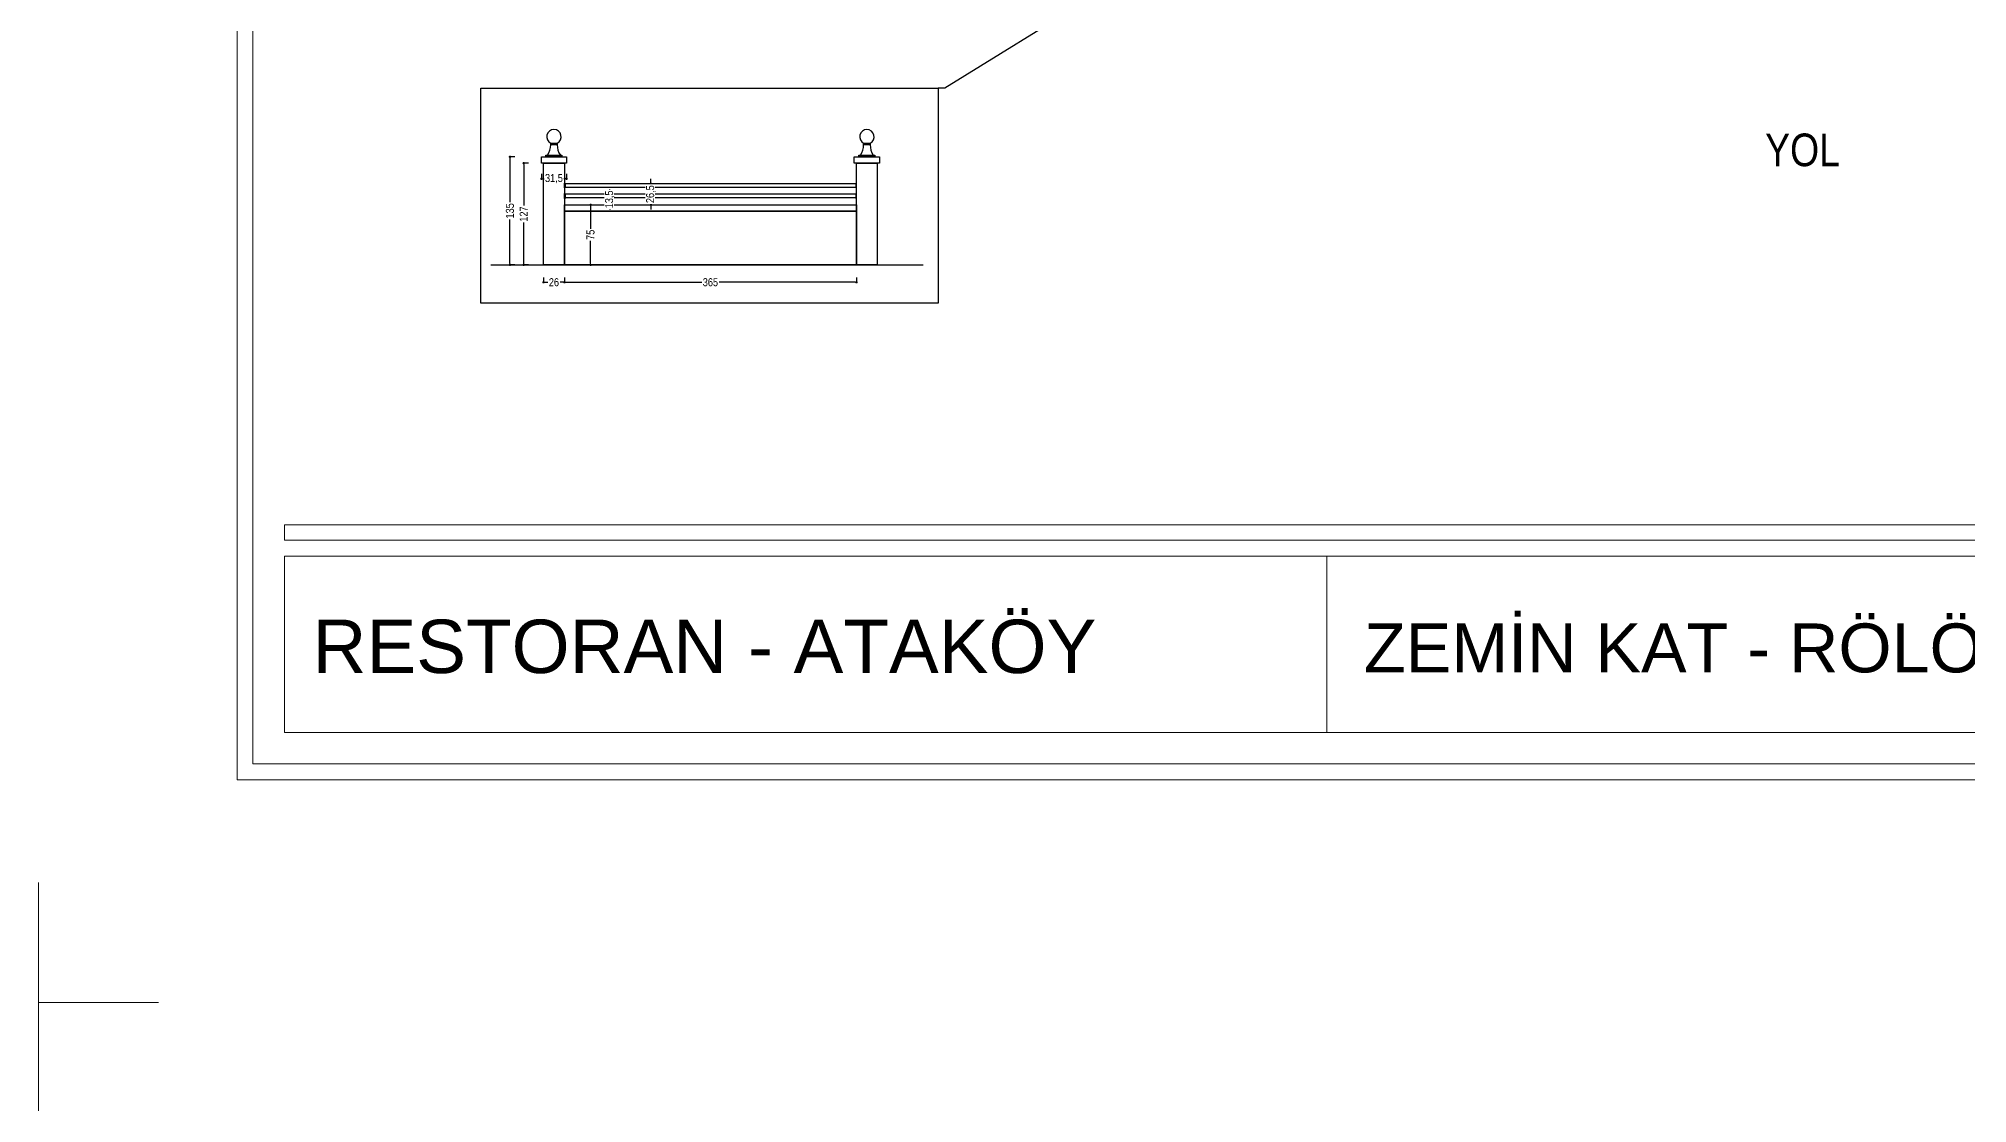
# Model space of a CAD drawing. Header units: millimetres. Extents: x 863 to 22635, y -482 to 12118.
# Drawn here: x 13905 to 16315, y 5692 to 7023 of the extents above; entities that cross this region are included whole.
import ezdxf
from ezdxf import colors
from ezdxf.entities.mleader import LeaderData, LeaderLine
from ezdxf.math import Vec2, Vec3

# ---------------------------------------------------------------- set-up
doc = ezdxf.new("R2010")
doc.units = ezdxf.units.MM
doc.header["$PDMODE"] = 35
for name, color, linetype in [('ALUMINIUM_0G', 145, 'Continuous'), ('c_stop', 7, 'Continuous'), ('DIM_0G', 20, 'Continuous'), ('ELE-2_0G', 62, 'Continuous'), ('ELE-3_0G', 53, 'Continuous'), ('ELE-4_0G', 113, 'Continuous'), ('ELE-5_0G', 57, 'Continuous'), ('FLOOR_0G', 254, 'Continuous')]:
    doc.layers.add(name, color=color, linetype=linetype)
doc.layers.add('TXT_0G', color=7, linetype='Continuous', lineweight=13)
doc.styles.add('0G_50', font='ARIALN.TTF', dxfattribs={"height": 50})
doc.styles.add('ARIAL_SHEET', font='arial.ttf')
doc.styles.add('OZGU', font='ARIALN.TTF')
doc.styles.get("Standard").update_dxf_attribs({"font": 'arial.ttf'})
doc.dimstyles.new('0G_1_50_ORTA', dxfattribs={"dimtxt": 10, "dimasz": 3, "dimexe": 1, "dimexo": 4, "dimgap": 1, "dimtad": 0, "dimdec": 1, "dimzin": 9, "dimtxsty": 'OZGU', "dimblk": 'DOT', "dimcen": 2, "dimclrd": 256, "dimclre": 256, "dimclrt": 256, "dimadec": 1, "dimazin": 2, "dimtfac": 1, "dimtdec": 1, "dimtix": 1, "dimtmove": 2, "dimatfit": 3, "dimldrblk": 'ARCHTICK', "dimfxl": 6, "dimfxlon": 1, "dimtfill": 1, "dimarcsym": 0})

# ---------------------------------------------------------------- blocks, each defined once
blk = doc.blocks.new('ANTET-1-150-A3-DIKEY')
for points in [[(0, 4100), (0, 4200), (100, 4200)], [(100, 0), (0, 0), (0, 100)]]:
    blk.add_lwpolyline(points)
for points in [[(165.3, 4014.3), (2761.6, 4014.3), (2761.6, 185.7), (165.3, 185.7)], [(178.5, 4001.1), (2748.5, 4001.1), (2748.5, 198.9), (178.5, 198.9)]]:
    blk.add_lwpolyline(points, close=True)
at = {"layer": 'c_stop', "lineweight": 18}
for p, q in [((2722.2, 371.7), (204.8, 372.1)), ((204.8, 372.1), (204.8, 225.2)), ((1073, 371.7), (1073, 224.8)), ((204.8, 225.2), (2722.2, 224.8))]:
    blk.add_line(p, q, dxfattribs=at)
blk.add_lwpolyline([(2722.2, 385.3), (204.8, 385.3), (204.8, 398.2), (2722.2, 398.2)], close=True, dxfattribs=at)
at = {"layer": 'c_stop', "lineweight": 18, "style": 'ARIAL_SHEET'}
blk.add_text('RESTORAN - ATAKÖY', height=44.508, dxfattribs=at).set_placement((228.2, 274.6))
blk = doc.blocks.new('_DotBlank')
at = {"color": 0, "linetype": 'ByBlock', "lineweight": -2}
blk.add_line((-0.5, 0), (-1, 0), dxfattribs=at)
blk.add_circle((0, 0), 0.5, dxfattribs=at)
blk = doc.blocks.new('_Dot')
at = {"color": 0, "linetype": 'ByBlock', "lineweight": -2}
blk.add_line((-0.5, 0), (-1, 0), dxfattribs=at)
at = {"color": 0, "linetype": 'ByBlock', "const_width": 0.5}
blk.add_lwpolyline([(-0.25, 0, 1), (0.25, 0, 1)], format="xyb", close=True, dxfattribs=at)
blk = doc.blocks.new('*D659')
at = {"layer": 'Defpoints', "color": 0, "transparency": 16777216}
for p in [(14536.2, 6740), (14562.2, 6740)]:
    blk.add_point(p, dxfattribs=at)
at = {"layer": 'DIM_0G', "lineweight": -2, "transparency": 16777216}
for p, q in [((14536.2, 6724.2), (14536.2, 6717.2)), ((14562.2, 6724.2), (14562.2, 6717.2)), ((14539.2, 6718.2), (14542.3, 6718.2)), ((14559.2, 6718.2), (14556.2, 6718.2))]:
    blk.add_line(p, q, dxfattribs=at)
at = {"layer": 'DIM_0G', "lineweight": -2, "transparency": 16777216, "xscale": 3, "yscale": 3, "zscale": 3, "rotation": 180}
blk.add_blockref('_Dot', (14536.2, 6718.2), dxfattribs=at)
at = {"layer": 'DIM_0G', "lineweight": -2, "transparency": 16777216, "xscale": 3, "yscale": 3, "zscale": 3}
blk.add_blockref('_Dot', (14562.2, 6718.2), dxfattribs=at)
at = {"layer": 'DIM_0G', "transparency": 16777216, "insert": (14549.2, 6718.2), "char_height": 10, "attachment_point": 5, "style": 'OZGU', "bg_fill": 3, "box_fill_scale": 1.1, "bg_fill_color": 256, "bg_fill_true_color": 13158600, "bg_fill_transparency": 0}
blk.add_mtext('26', dxfattribs=at)
at = {"layer": 'Defpoints', "color": 0, "transparency": 16777216}
blk.add_point((14562.2, 6718.2), dxfattribs=at)
blk = doc.blocks.new('_ArchTick')
at = {"color": 0, "linetype": 'ByBlock', "const_width": 0.15}
blk.add_lwpolyline([(-0.5, -0.5), (0.5, 0.5)], dxfattribs=at)
blk = doc.blocks.new('*D660')
at = {"layer": 'Defpoints', "color": 0, "transparency": 16777216}
for p in [(14536.2, 6867), (14511.4, 6740), (14536.2, 6740)]:
    blk.add_point(p, dxfattribs=at)
at = {"layer": 'DIM_0G', "lineweight": -2, "transparency": 16777216}
for p, q in [((14517.4, 6867), (14510.4, 6867)), ((14511.4, 6864), (14511.4, 6813.2)), ((14511.4, 6743), (14511.4, 6793.9)), ((14517.4, 6740), (14510.4, 6740))]:
    blk.add_line(p, q, dxfattribs=at)
at = {"layer": 'DIM_0G', "lineweight": -2, "transparency": 16777216, "xscale": 3, "yscale": 3, "zscale": 3}
for p, rotation in [((14511.4, 6867), 90), ((14511.4, 6740), 270)]:
    blk.add_blockref('_Dot', p, dxfattribs=dict(at, rotation=rotation))
at = {"layer": 'DIM_0G', "transparency": 16777216, "insert": (14511.4, 6803.5), "char_height": 10, "attachment_point": 5, "rotation": 90, "style": 'OZGU', "bg_fill": 3, "box_fill_scale": 1.1, "bg_fill_color": 256, "bg_fill_true_color": 13158600, "bg_fill_transparency": 0}
blk.add_mtext('127', dxfattribs=at)
blk = doc.blocks.new('*D661')
at = {"layer": 'Defpoints', "color": 0, "transparency": 16777216}
for p in [(14533.5, 6875), (14494.2, 6740), (14536.2, 6740)]:
    blk.add_point(p, dxfattribs=at)
at = {"layer": 'DIM_0G', "lineweight": -2, "transparency": 16777216}
for p, q in [((14500.2, 6875), (14493.2, 6875)), ((14494.2, 6872), (14494.2, 6817.3)), ((14494.2, 6743), (14494.2, 6797.8)), ((14500.2, 6740), (14493.2, 6740))]:
    blk.add_line(p, q, dxfattribs=at)
at = {"layer": 'DIM_0G', "lineweight": -2, "transparency": 16777216, "xscale": 3, "yscale": 3, "zscale": 3}
for p, rotation in [((14494.2, 6875), 90), ((14494.2, 6740), 270)]:
    blk.add_blockref('_Dot', p, dxfattribs=dict(at, rotation=rotation))
at = {"layer": 'DIM_0G', "transparency": 16777216, "insert": (14494.2, 6807.5), "char_height": 10, "attachment_point": 5, "rotation": 90, "style": 'OZGU', "bg_fill": 3, "box_fill_scale": 1.1, "bg_fill_color": 256, "bg_fill_true_color": 13158600, "bg_fill_transparency": 0}
blk.add_mtext('135', dxfattribs=at)
blk = doc.blocks.new('*D662')
at = {"layer": 'Defpoints', "color": 0, "transparency": 16777216}
for p in [(14562.2, 6815), (14562.2, 6740), (14594.9, 6740)]:
    blk.add_point(p, dxfattribs=at)
at = {"layer": 'DIM_0G', "lineweight": -2, "transparency": 16777216}
for p, q in [((14588.9, 6815), (14595.9, 6815)), ((14594.9, 6812), (14594.9, 6784.4)), ((14594.9, 6743), (14594.9, 6770.7)), ((14588.9, 6740), (14595.9, 6740))]:
    blk.add_line(p, q, dxfattribs=at)
at = {"layer": 'DIM_0G', "lineweight": -2, "transparency": 16777216, "xscale": 3, "yscale": 3, "zscale": 3}
for p, rotation in [((14594.9, 6815), 90), ((14594.9, 6740), 270)]:
    blk.add_blockref('_Dot', p, dxfattribs=dict(at, rotation=rotation))
at = {"layer": 'DIM_0G', "transparency": 16777216, "insert": (14594.9, 6777.5), "char_height": 10, "attachment_point": 5, "rotation": 90, "style": 'OZGU', "bg_fill": 3, "box_fill_scale": 1.1, "bg_fill_color": 256, "bg_fill_true_color": 13158600, "bg_fill_transparency": 0}
blk.add_mtext('75', dxfattribs=at)
blk = doc.blocks.new('*D663')
at = {"layer": 'Defpoints', "color": 0, "transparency": 16777216}
for p in [(14533.5, 6875), (14565, 6875)]:
    blk.add_point(p, dxfattribs=at)
at = {"layer": 'DIM_0G', "lineweight": -2, "transparency": 16777216}
for p, q in [((14533.5, 6853.6), (14533.5, 6846.6)), ((14536.5, 6847.6), (14537.6, 6847.6)), ((14562, 6847.6), (14560.9, 6847.6)), ((14565, 6853.6), (14565, 6846.6))]:
    blk.add_line(p, q, dxfattribs=at)
at = {"layer": 'DIM_0G', "lineweight": -2, "transparency": 16777216, "xscale": 3, "yscale": 3, "zscale": 3, "rotation": 180}
blk.add_blockref('_Dot', (14533.5, 6847.6), dxfattribs=at)
at = {"layer": 'DIM_0G', "lineweight": -2, "transparency": 16777216, "xscale": 3, "yscale": 3, "zscale": 3}
blk.add_blockref('_Dot', (14565, 6847.6), dxfattribs=at)
at = {"layer": 'DIM_0G', "transparency": 16777216, "insert": (14549.2, 6847.6), "char_height": 10, "attachment_point": 5, "style": 'OZGU', "bg_fill": 3, "box_fill_scale": 1.1, "bg_fill_color": 256, "bg_fill_true_color": 13158600, "bg_fill_transparency": 0}
blk.add_mtext('31,5', dxfattribs=at)
at = {"layer": 'Defpoints', "color": 0, "transparency": 16777216}
blk.add_point((14565, 6847.6), dxfattribs=at)
blk = doc.blocks.new('*D664')
at = {"layer": 'Defpoints', "color": 0, "transparency": 16777216}
for p in [(14562.2, 6740), (14927.2, 6740), (14927.2, 6718.2)]:
    blk.add_point(p, dxfattribs=at)
at = {"layer": 'DIM_0G', "lineweight": -2, "transparency": 16777216}
for p, q in [((14562.2, 6724.2), (14562.2, 6717.2)), ((14927.2, 6724.2), (14927.2, 6717.2)), ((14565.2, 6718.2), (14734.7, 6718.2)), ((14924.2, 6718.2), (14754.8, 6718.2))]:
    blk.add_line(p, q, dxfattribs=at)
at = {"layer": 'DIM_0G', "lineweight": -2, "transparency": 16777216, "xscale": 3, "yscale": 3, "zscale": 3, "rotation": 180}
blk.add_blockref('_Dot', (14562.2, 6718.2), dxfattribs=at)
at = {"layer": 'DIM_0G', "lineweight": -2, "transparency": 16777216, "xscale": 3, "yscale": 3, "zscale": 3}
blk.add_blockref('_Dot', (14927.2, 6718.2), dxfattribs=at)
at = {"layer": 'DIM_0G', "transparency": 16777216, "insert": (14744.7, 6718.2), "char_height": 10, "attachment_point": 5, "style": 'OZGU', "bg_fill": 3, "box_fill_scale": 1.1, "bg_fill_color": 256, "bg_fill_true_color": 13158600, "bg_fill_transparency": 0}
blk.add_mtext('365', dxfattribs=at)
blk = doc.blocks.new('*D665')
at = {"layer": 'Defpoints', "color": 0, "transparency": 16777216}
for p in [(14563.2, 6828.5), (14562.2, 6815)]:
    blk.add_point(p, dxfattribs=at)
at = {"layer": 'DIM_0G', "lineweight": -2, "transparency": 16777216}
for p, q in [((14613, 6828.5), (14620, 6828.5)), ((14619, 6831.5), (14619, 6834.5)), ((14619, 6815), (14619, 6828.5)), ((14613, 6815), (14620, 6815)), ((14619, 6812), (14619, 6809))]:
    blk.add_line(p, q, dxfattribs=at)
at = {"layer": 'DIM_0G', "lineweight": -2, "transparency": 16777216, "xscale": 3, "yscale": 3, "zscale": 3}
for p, rotation in [((14619, 6828.5), 270), ((14619, 6815), 90)]:
    blk.add_blockref('_Dot', p, dxfattribs=dict(at, rotation=rotation))
at = {"layer": 'DIM_0G', "transparency": 16777216, "insert": (14619, 6821.8), "char_height": 10, "attachment_point": 5, "rotation": 90, "style": 'OZGU', "bg_fill": 3, "box_fill_scale": 1.1, "bg_fill_color": 256, "bg_fill_true_color": 13158600, "bg_fill_transparency": 0}
blk.add_mtext('13,5', dxfattribs=at)
at = {"layer": 'Defpoints', "color": 0, "transparency": 16777216}
blk.add_point((14619, 6828.5), dxfattribs=at)
blk = doc.blocks.new('*D666')
at = {"layer": 'DIM_0G', "lineweight": -2, "transparency": 16777216}
for p, q in [((14670.3, 6844.5), (14670.3, 6847.5)), ((14664.3, 6841.5), (14671.3, 6841.5)), ((14670.3, 6841.5), (14670.3, 6840)), ((14664.3, 6815), (14671.3, 6815)), ((14670.3, 6815), (14670.3, 6816.5)), ((14670.3, 6812), (14670.3, 6809))]:
    blk.add_line(p, q, dxfattribs=at)
at = {"layer": 'DIM_0G', "lineweight": -2, "transparency": 16777216, "xscale": 3, "yscale": 3, "zscale": 3}
for p, rotation in [((14670.3, 6841.5), 270), ((14670.3, 6815), 90)]:
    blk.add_blockref('_Dot', p, dxfattribs=dict(at, rotation=rotation))
at = {"layer": 'DIM_0G', "transparency": 16777216, "insert": (14670.3, 6828.3), "char_height": 10, "attachment_point": 5, "rotation": 90, "style": 'OZGU', "bg_fill": 3, "box_fill_scale": 1.1, "bg_fill_color": 256, "bg_fill_true_color": 13158600, "bg_fill_transparency": 0}
blk.add_mtext('26,5', dxfattribs=at)
at = {"layer": 'Defpoints', "color": 0, "transparency": 16777216}
for p in [(14655.6, 6841.5), (14655.6, 6815), (14670.3, 6815)]:
    blk.add_point(p, dxfattribs=at)

msp = doc.modelspace()

# ---------------------------------------------------------------- linework, layer by layer
at = {"layer": 'ALUMINIUM_0G'}
for points in [[(14927.25, 6842.05), (14926.25, 6842.05), (14926.25, 6836.05), (14927.25, 6836.05)], [(14927.25, 6829.05), (14926.25, 6829.05), (14926.25, 6823.05), (14927.25, 6823.05)]]:
    msp.add_lwpolyline(points, close=True, dxfattribs=at)
at = {"layer": 'ELE-2_0G'}
for points in [[(14533.5, 6867.05), (14533.5, 6875.05), (14565, 6875.05), (14565, 6867.05)], [(14924.5, 6867.05), (14924.5, 6875.05), (14956, 6875.05), (14956, 6867.05)]]:
    msp.add_lwpolyline(points, close=True, dxfattribs=at)
at = {"layer": 'ELE-3_0G'}
for points in [[(14536.25, 6740.05), (14536.25, 6867.05), (14562.25, 6867.05), (14562.25, 6740.05)], [(14927.25, 6740.05), (14927.25, 6867.05), (14953.25, 6867.05), (14953.25, 6740.05)], [(14562.25, 6807.05), (14562.25, 6815.05), (14927.25, 6815.05), (14927.25, 6807.05)]]:
    msp.add_lwpolyline(points, close=True, dxfattribs=at)
at = {"layer": 'ELE-4_0G'}
msp.add_lwpolyline([(14562.25, 6740.05), (14562.25, 6807.05), (14927.25, 6807.05), (14927.25, 6740.05)], close=True, dxfattribs=at)
at = {"layer": 'ELE-5_0G'}
for points in [[(14545.12, 6890.05), (14545.12, 6892.05), (14553.37, 6892.05), (14553.37, 6890.05)], [(14930.25, 6875.05), (14930.25, 6877.05), (14950.25, 6877.05), (14950.25, 6875.05)], [(14936.12, 6890.05), (14936.12, 6892.05), (14944.37, 6892.05), (14944.37, 6890.05)]]:
    msp.add_lwpolyline(points, close=True, dxfattribs=at)
for centre, radius, start, end in [((14549.25, 6900.05), 9, 297.26604, 242.73396), ((14940.25, 6900.05), 9, 297.26604, 242.73396), ((14914.4, 6889.45), 21.73, 325.20499, 1.58347), ((14966.09, 6889.45), 21.73, 178.41653, 214.79501)]:
    msp.add_arc(centre, radius, start, end, dxfattribs=at)
at = {"layer": 'FLOOR_0G'}
msp.add_lwpolyline([(14470.56, 6740.05), (15010.71, 6740.05)], dxfattribs=at)

# ---------------------------------------------------------------- block references
at = {"layer": 'TXT_0G', "xscale": 1.5, "yscale": 1.5, "zscale": 1.5}
for p in [(13905.29, 5817.88), (13905.29, -482.12)]:
    msp.add_blockref('ANTET-1-150-A3-DIKEY', p, dxfattribs=at)

# ---------------------------------------------------------------- texts
at = {"layer": 'TXT_0G', "style": 'ARIAL_SHEET'}
msp.add_text('ZEMİN KAT - RÖLÖVE PLANI', height=61.1154, dxfattribs=at).set_placement((15561.25, 6230.64))
at = {"layer": 'TXT_0G', "insert": (16062.53, 6904.06), "char_height": 40.744, "attachment_point": 1, "style": '0G_50'}
msp.add_mtext_dynamic_manual_height_columns('YOL', width=190.7208, gutter_width=250, heights=[0], dxfattribs=at)

# ---------------------------------------------------------------- leaders
at = {"layer": 'DIM_0G'}
ml = msp.add_multileader_mtext('Standard', dxfattribs=at)
ml.set_content(' ', color=256)
ml.set_leader_properties()
ml.set_arrow_properties(name='DOTBLANK')
ml.build(insert=Vec2(0, 0))
ml.multileader.update_dxf_attribs({"dogleg_length": 10})
ctx = ml.context
ctx.base_point, ctx.char_height, ctx.landing_gap_size, ctx.plane_origin = Vec3(15016.21, 6960.96), 8, 5, Vec3(15247.16, 7090.34)
ctx.text_align_type = 2
notes = []
notes.append((ctx, [(0, (1, 1, 0), (15037.6, 6960.96), (-1, 0), 8.29, [(0, [(15247.16, 7090.34)], 0, [])])]))
ctx.mtext.insert, ctx.mtext.alignment, ctx.mtext.flow_direction = Vec3(15024.31, 6964.96), 3, 5
for ctx, leaders in notes:
    for number, flags, end, landing, length, lines in leaders:
        leader = LeaderData()
        leader.index, (leader.has_last_leader_line, leader.has_dogleg_vector, leader.attachment_direction) = number, flags
        leader.last_leader_point, leader.dogleg_vector, leader.dogleg_length = Vec3(end), Vec3(landing), length
        for number, points, colour, breaks in lines:
            line = LeaderLine()
            line.index, line.vertices, line.color, line.breaks = number, Vec3.list(points), colors.encode_raw_color(colour), breaks
            leader.lines.append(line)
        ctx.leaders.append(leader)

# ---------------------------------------------------------------- next in the draw order: dimensions: what is measured, and where the dimension line sits
dim = msp.add_linear_dim(base=(14562.25, 6718.24), p1=(14536.25, 6740.05), p2=(14562.25, 6740.05), dimstyle='0G_1_50_ORTA', dxfattribs=at)
dim.commit()
dim.dimension.update_dxf_attribs({"geometry": '*D659', "text_midpoint": (14549.25, 6718.24)})

# ---------------------------------------------------------------- next in the draw order: dimensions: what is measured, and where the dimension line sits
for base, p1, p2, picture, middle in [((14511.37, 6740.05), (14536.25, 6867.05), (14536.25, 6740.05), '*D660', (14511.37, 6803.55)), ((14594.89, 6740.05), (14562.25, 6815.05), (14562.25, 6740.05), '*D662', (14594.89, 6777.55))]:
    dim = msp.add_linear_dim(base=base, p1=p1, p2=p2, angle=90, dimstyle='0G_1_50_ORTA', dxfattribs=at)
    dim.commit()
    dim.dimension.update_dxf_attribs({"geometry": picture, "text_midpoint": middle})

# ---------------------------------------------------------------- next in the draw order: linework, layer by layer
at = {"layer": 'ALUMINIUM_0G'}
msp.add_lwpolyline([(14563.25, 6828.55), (14926.25, 6828.55), (14926.25, 6823.55), (14563.25, 6823.55)], close=True, dxfattribs=at)

# ---------------------------------------------------------------- next in the draw order: dimensions: what is measured, and where the dimension line sits
at = {"layer": 'DIM_0G'}
dim = msp.add_linear_dim(base=(14494.15, 6740.05), p1=(14533.5, 6875.05), p2=(14536.25, 6740.05), angle=90, dimstyle='0G_1_50_ORTA', dxfattribs=at)
dim.commit()
dim.dimension.update_dxf_attribs({"geometry": '*D661', "text_midpoint": (14494.15, 6807.55)})
dim = msp.add_linear_dim(base=(14927.25, 6718.24), p1=(14562.25, 6740.05), p2=(14927.25, 6740.05), dimstyle='0G_1_50_ORTA', dxfattribs=at)
dim.commit()
dim.dimension.update_dxf_attribs({"geometry": '*D664', "text_midpoint": (14744.75, 6718.24)})

# ---------------------------------------------------------------- next in the draw order: dimensions: what is measured, and where the dimension line sits
dim = msp.add_linear_dim(base=(14565, 6847.59), p1=(14533.5, 6875.05), p2=(14565, 6875.05), dimstyle='0G_1_50_ORTA', dxfattribs=at)
dim.commit()
dim.dimension.update_dxf_attribs({"geometry": '*D663', "text_midpoint": (14549.25, 6847.59)})

# ---------------------------------------------------------------- next in the draw order: linework, layer by layer
at = {"layer": 'ALUMINIUM_0G'}
msp.add_lwpolyline([(14562.25, 6829.05), (14563.25, 6829.05), (14563.25, 6823.05), (14562.25, 6823.05)], close=True, dxfattribs=at)
at = {"layer": 'ELE-5_0G'}
msp.add_lwpolyline([(14539.25, 6875.05), (14539.25, 6877.05), (14559.25, 6877.05), (14559.25, 6875.05)], close=True, dxfattribs=at)
for centre, start, end in [((14523.4, 6889.45), 325.20499, 1.58347), ((14575.09, 6889.45), 178.41653, 214.79501)]:
    msp.add_arc(centre, 21.73, start, end, dxfattribs=at)

# ---------------------------------------------------------------- next in the draw order: dimensions: what is measured, and where the dimension line sits
at = {"layer": 'DIM_0G'}
dim = msp.add_linear_dim(base=(14619.04, 6828.55), p1=(14562.25, 6815.05), p2=(14563.25, 6828.55), angle=90, dimstyle='0G_1_50_ORTA', dxfattribs=at)
dim.commit()
dim.dimension.update_dxf_attribs({"geometry": '*D665', "text_midpoint": (14619.04, 6821.8)})

# ---------------------------------------------------------------- next in the draw order: linework, layer by layer
at = {"layer": 'ALUMINIUM_0G'}
for points in [[(14562.25, 6842.05), (14563.25, 6842.05), (14563.25, 6836.05), (14562.25, 6836.05)], [(14563.25, 6841.55), (14926.25, 6841.55), (14926.25, 6836.55), (14563.25, 6836.55)]]:
    msp.add_lwpolyline(points, close=True, dxfattribs=at)

# ---------------------------------------------------------------- next in the draw order: dimensions: what is measured, and where the dimension line sits
at = {"layer": 'DIM_0G'}
dim = msp.add_linear_dim(base=(14670.25, 6815.05), p1=(14655.56, 6841.55), p2=(14655.56, 6815.05), angle=90, dimstyle='0G_1_50_ORTA', dxfattribs=at)
dim.commit()
dim.dimension.update_dxf_attribs({"geometry": '*D666', "text_midpoint": (14670.25, 6828.3)})

# ---------------------------------------------------------------- next in the draw order: linework, layer by layer
msp.add_lwpolyline([(14457.9, 6960.96), (15029.31, 6960.96), (15029.31, 6692.12), (14457.9, 6692.12)], close=True, dxfattribs=at)

doc.saveas('drawing.dxf')
